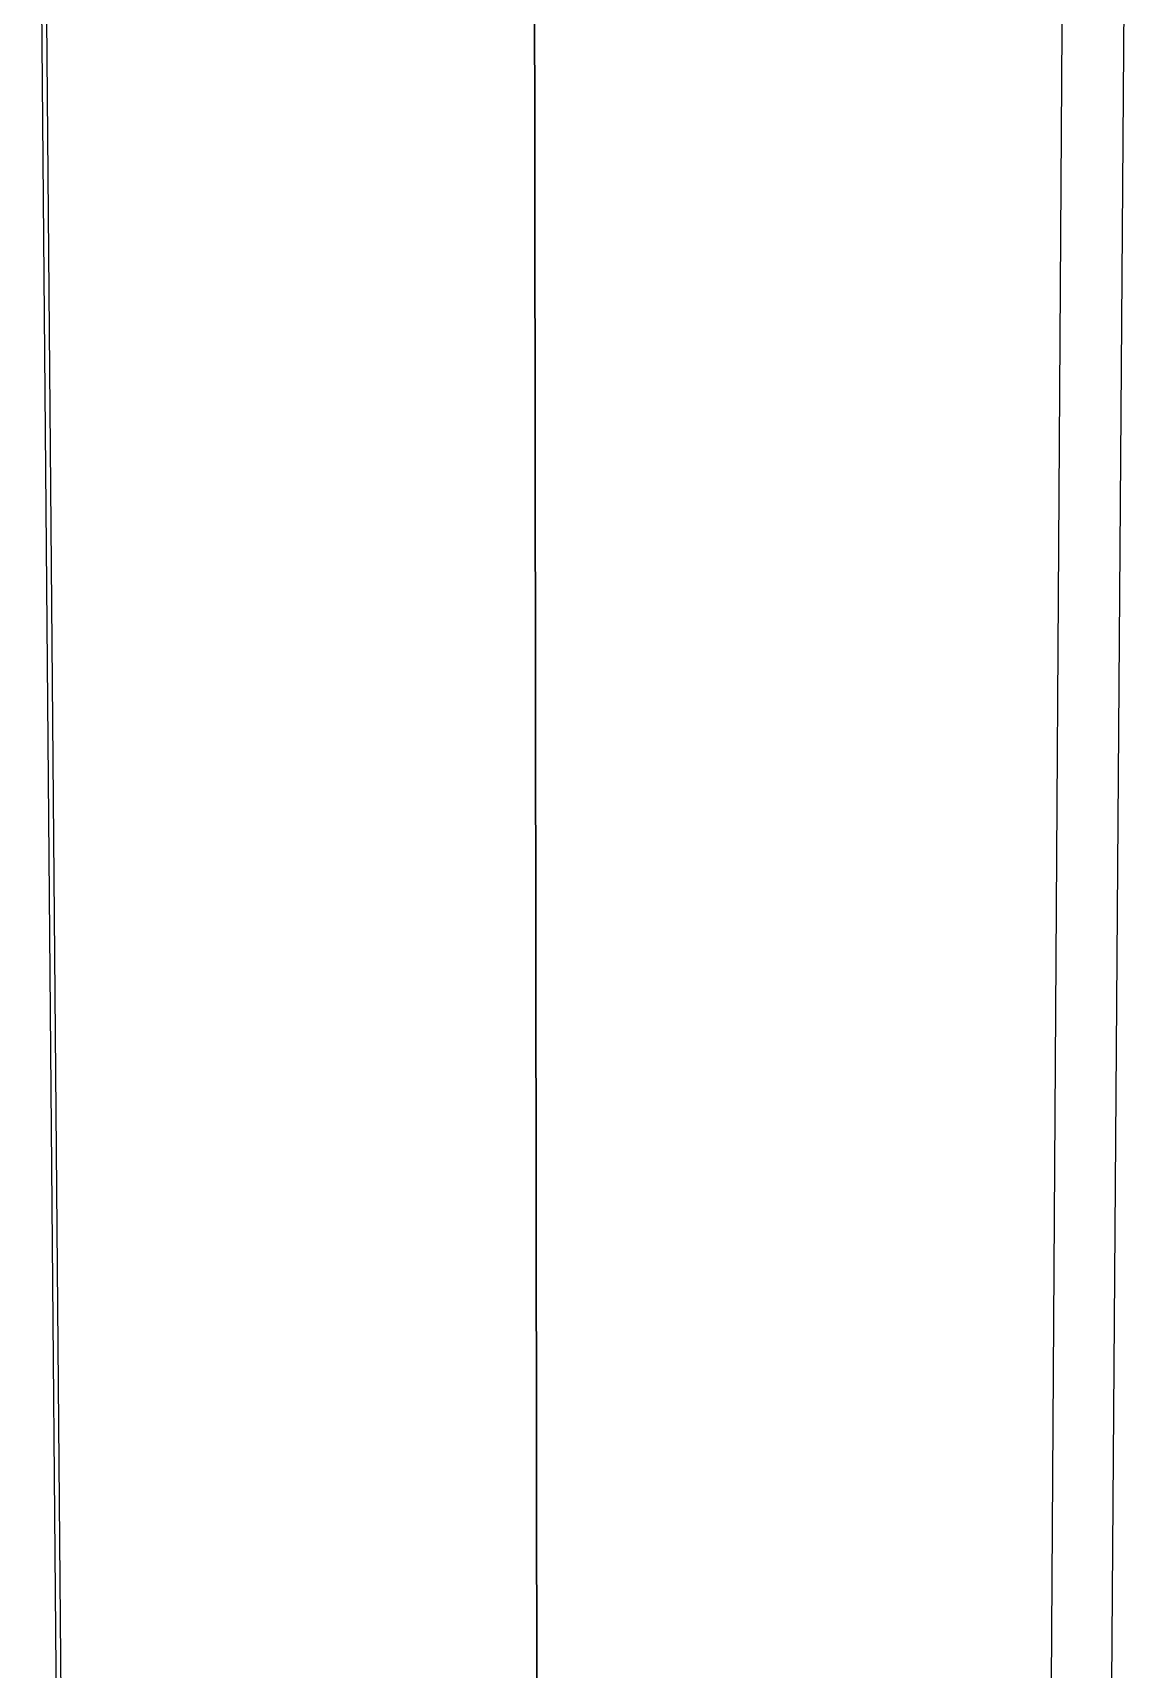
# Model space of a CAD drawing. Header units: millimetres. Extents: x 10366 to 13995, y 24552 to 29685.
# Drawn here: x 12782.2 to 12936.3, y 28737.9 to 28968.3 of the extents above; entities that cross this region are included whole.
import ezdxf

# ---------------------------------------------------------------- set-up
doc = ezdxf.new("R2010")
doc.units = ezdxf.units.MM
doc.header["$LTSCALE"] = 3
doc.layers.add('DomyÅ›lny', color=7, linetype='Continuous')

msp = doc.modelspace()

# ---------------------------------------------------------------- linework, layer by layer
at = {"layer": 'DomyÅ›lny'}
for points in [[(12788.12, 28427.33, 0), (12782.16, 29119.28, 0)], [(12782.84, 29118.66, 0), (12788.75, 28426.28, 0)], [(12852.64, 29088.52, 0), (12853.59, 28375.47, 0)], [(12853.59, 28375.47, 0), (12852.64, 29088.52, 0)], [(12922.86, 28321.19, 0), (12927.6, 29056.14, 0)], [(12936.34, 29055.52, 0), (12930.92, 28320.16, 0)]]:
    msp.add_polyline3d(points, dxfattribs=at)

doc.saveas('drawing.dxf')
